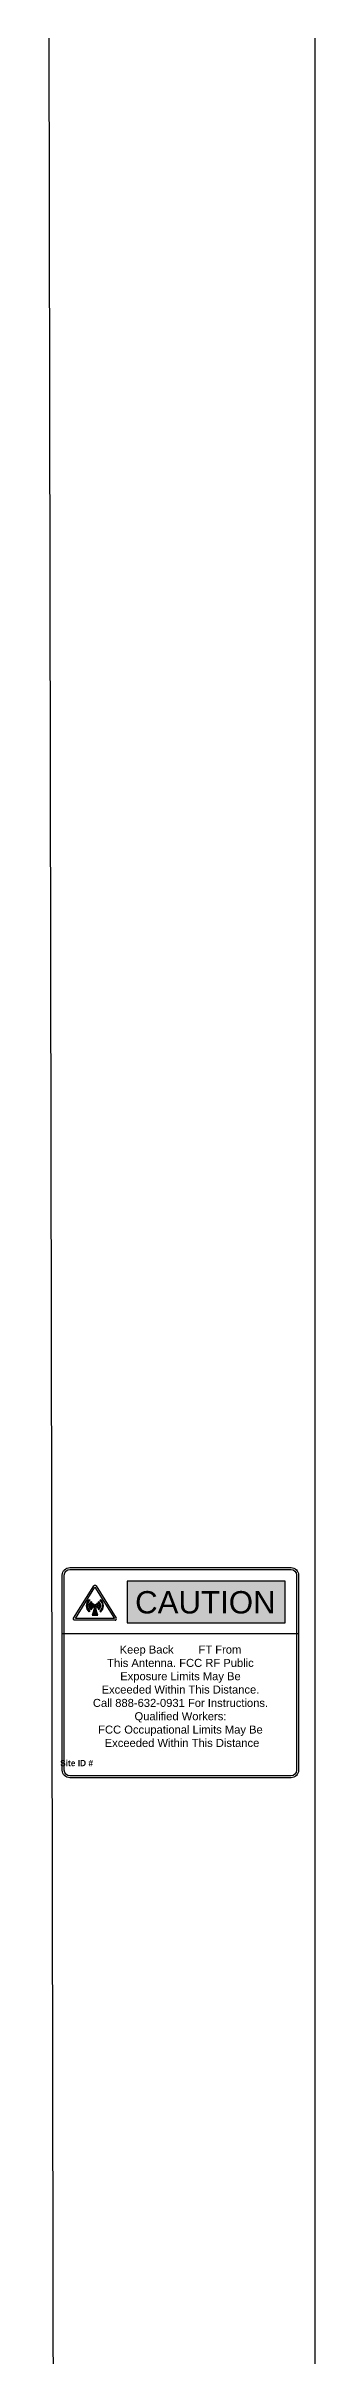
# Model space of a CAD drawing. Header units: inches. Extents: x -12627 to 89034, y -36671 to 6536.
# Drawn here: x 2112.1 to 2118.7, y -4381.8 to -4325 of the extents above; entities that cross this region are included whole.
import ezdxf

# ---------------------------------------------------------------- set-up
doc = ezdxf.new("R2010")
doc.units = ezdxf.units.IN
doc.header["$MEASUREMENT"] = 0
doc.set_wipeout_variables(frame=1)
doc.layers.add('07 (E) Equipment', color=1, linetype='Continuous')
doc.styles.add('PROPOSED', font='romans.shx')
doc.styles.add('TITLE', font='arial.ttf')

# ---------------------------------------------------------------- blocks, each defined once
blk = doc.blocks.new('Caution Sign (Small for Elevation)')
blk.add_wipeout([(-0.3418, 0.327), (0.3462, 0.327), (0.3627, 0.3202), (0.3698, 0.3037), (0.3698, -0.3037), (0.3627, -0.3202), (0.3462, -0.327), (-0.3418, -0.327), (-0.3584, -0.3202), (-0.3654, -0.3037), (-0.3654, 0.3037), (-0.3584, 0.3202)])
h = blk.add_hatch(color=256)
h.dxf.hatch_style = 1
edge = h.paths.add_edge_path()
edge.add_line((-0.2484, 0.1919), (-0.246, 0.1892))
edge.add_arc((-0.2638, 0.2086), 0.0263, 312.7078, 406.74586)
edge.add_line((-0.2458, 0.2277), (-0.2483, 0.2251))
edge.add_arc((-0.2638, 0.2086), 0.0227, -47.2922, 46.74586, ccw=False)
edge = h.paths.add_edge_path()
edge.add_line((-0.2541, 0.1981), (-0.2518, 0.1955))
edge.add_arc((-0.2638, 0.2086), 0.0178, 312.7078, 406.74586)
edge.add_line((-0.2517, 0.2215), (-0.254, 0.219))
edge.add_arc((-0.2638, 0.2086), 0.0143, -47.2922, 46.74586, ccw=False)
edge = h.paths.add_edge_path()
edge.add_line((-0.2587, 0.2031), (-0.2565, 0.2006))
edge.add_arc((-0.2638, 0.2086), 0.0108, 312.7078, 406.74586)
edge.add_line((-0.2564, 0.2165), (-0.2587, 0.2141))
edge.add_arc((-0.2638, 0.2086), 0.00753, -47.2922, 46.74586, ccw=False)
edge = h.paths.add_edge_path()
edge.add_line((-0.2793, 0.1919), (-0.2817, 0.1892))
edge.add_arc((-0.2638, 0.2086), 0.0263, 133.25414, 227.2922, ccw=False)
edge.add_line((-0.2819, 0.2277), (-0.2794, 0.2251))
edge.add_arc((-0.2638, 0.2086), 0.0227, 133.25414, 227.2922)
edge = h.paths.add_edge_path()
edge.add_line((-0.2736, 0.1981), (-0.2759, 0.1955))
edge.add_arc((-0.2638, 0.2086), 0.0178, 133.25414, 227.2922, ccw=False)
edge.add_line((-0.276, 0.2215), (-0.2737, 0.219))
edge.add_arc((-0.2638, 0.2086), 0.0143, 133.25414, 227.2922)
edge = h.paths.add_edge_path()
edge.add_line((-0.2689, 0.2031), (-0.2712, 0.2006))
edge.add_arc((-0.2638, 0.2086), 0.0108, 133.25414, 227.2922, ccw=False)
edge.add_line((-0.2712, 0.2165), (-0.269, 0.2141))
edge.add_arc((-0.2638, 0.2086), 0.00753, 133.25414, 227.2922)
edge = h.paths.add_edge_path()
edge.add_arc((-0.2639, 0.2089), 0.00434, 0, 360)
edge = h.paths.add_edge_path()
edge.add_line((-0.2639, 0.179), (-0.2551, 0.179))
edge.add_line((-0.2551, 0.179), (-0.2621, 0.2022))
edge.add_line((-0.2621, 0.2022), (-0.2657, 0.2022))
edge.add_line((-0.2657, 0.2022), (-0.2727, 0.179))
edge.add_line((-0.2727, 0.179), (-0.2639, 0.179))
at = {"true_color": 0xffff00}
h = blk.add_hatch(color=2, dxfattribs=at)
h.dxf.hatch_style = 1
h.paths.add_polyline_path([(0.3278, 0.285), (-0.1632, 0.285), (-0.1632, 0.1549), (0.3278, 0.1549)])
h = blk.add_hatch(color=256)
h.dxf.hatch_style = 1
h.paths.add_polyline_path([(-0.2727, 0.179), (-0.2639, 0.179), (-0.2551, 0.179), (-0.2621, 0.2022), (-0.2657, 0.2022)])
for points in [[(0.3698, -0.3037, -0.410041), (0.3462, -0.327), (-0.3418, -0.327, -0.410041), (-0.3654, -0.3037), (-0.3654, 0.3037, -0.410041), (-0.3418, 0.327), (0.3462, 0.327, -0.410041), (0.3698, 0.3037)], [(0.3637, -0.3037, -0.409379), (0.3462, -0.321), (-0.3418, -0.321, -0.409379), (-0.3594, -0.3037), (-0.3594, 0.3037, -0.409379), (-0.3418, 0.321), (0.3462, 0.321, -0.409379), (0.3637, 0.3037)], [(-0.2793, 0.1919), (-0.2817, 0.1892, -0.43501), (-0.2819, 0.2277), (-0.2794, 0.2251, 0.43501)], [(-0.2736, 0.1981), (-0.2759, 0.1955, -0.43501), (-0.276, 0.2215), (-0.2737, 0.219, 0.43501)], [(-0.2689, 0.2031), (-0.2712, 0.2006, -0.43501), (-0.2712, 0.2165), (-0.269, 0.2141, 0.43501)], [(-0.2587, 0.2031), (-0.2565, 0.2006, 0.43501), (-0.2564, 0.2165), (-0.2587, 0.2141, -0.43501)], [(-0.2541, 0.1981), (-0.2518, 0.1955, 0.43501), (-0.2517, 0.2215), (-0.254, 0.219, -0.43501)], [(-0.2484, 0.1919), (-0.246, 0.1892, 0.43501), (-0.2458, 0.2277), (-0.2483, 0.2251, -0.43501)]]:
    blk.add_lwpolyline(points, format="xyb", close=True)
for points in [[(-0.3305, 0.1694), (-0.2675, 0.2703)], [(-0.2035, 0.1688), (-0.3246, 0.1688), (-0.2639, 0.2659), (-0.2035, 0.1688)], [(-0.2603, 0.2703), (-0.1977, 0.1696)], [(-0.201, 0.1634), (-0.3271, 0.1634)], [(-0.2639, 0.179), (-0.2551, 0.179), (-0.2621, 0.2022), (-0.2657, 0.2022), (-0.2657, 0.2022), (-0.2727, 0.179), (-0.2639, 0.179)], [(-0.3654, 0.1222), (0.3698, 0.1222)]]:
    blk.add_lwpolyline(points)
for points in [[(-0.2675, 0.2703, -0.596097), (-0.2603, 0.2703, 0.843055)], [(-0.3268, 0.1634, -0.596097), (-0.3304, 0.1696, 0.843055)], [(-0.2013, 0.1634, 0.596097), (-0.1977, 0.1696, -0.843055)]]:
    blk.add_lwpolyline(points, format="xyb")
blk.add_lwpolyline([(0.3278, 0.285), (-0.1632, 0.285), (-0.1632, 0.1549), (0.3278, 0.1549)], close=True)
blk.add_circle((-0.2639, 0.2089), 0.00434)
at = {"attachment_point": 5}
for s, insert, char_height, style in [('\\A1;CAUTION', (0.0797, 0.2186), 0.069562, 'TITLE'), ('{\\fArial|b0|i0|c0|p34;Keep Back \\L      \\l FT From\\PThis Antenna. FCC RF Public\\PExposure Limits May Be\\PExceeded Within This Distance.\\PCall 888-632-0931 For Instructions.\\PQualified Workers:\\PFCC Occupational Limits May Be\\P Exceeded Within This Distance}', (0.0022, -0.0734), 0.024891, 'PROPOSED'), ('\\A1;\\pxql;{\\fMangal|b1|i0|c0|p18;Site ID #}', (-0.321, -0.2814), 0.019386, 'PROPOSED')]:
    blk.add_mtext(s, dxfattribs=dict(at, insert=insert, char_height=char_height, style=style))

msp = doc.modelspace()

# ---------------------------------------------------------------- wipeouts: each hides what was drawn before it
msp.add_wipeout([(2112.487, -4603.595), (2118.734, -4603.594), (2118.683, -4283.421), (2112.086, -4283.421)]).dxf.layer = '07 (E) Equipment'

# ---------------------------------------------------------------- next in the draw order: linework, layer by layer
at = {"layer": '07 (E) Equipment'}
for points in [[(2112.487, -4603.595), (2112.487, -4507.637), (2112.086, -4283.421)], [(2118.683, -4283.421), (2118.684, -4436.618), (2118.734, -4483.597), (2118.734, -4603.594)]]:
    msp.add_lwpolyline(points, dxfattribs=at)

# ---------------------------------------------------------------- next in the draw order: block references
at = {"xscale": 7.895157097680245, "yscale": 7.895157097680245, "zscale": 7.895157097680245}
msp.add_blockref('Caution Sign (Small for Elevation)', (2115.367, -4364.993), dxfattribs=at)

doc.saveas('drawing.dxf')
